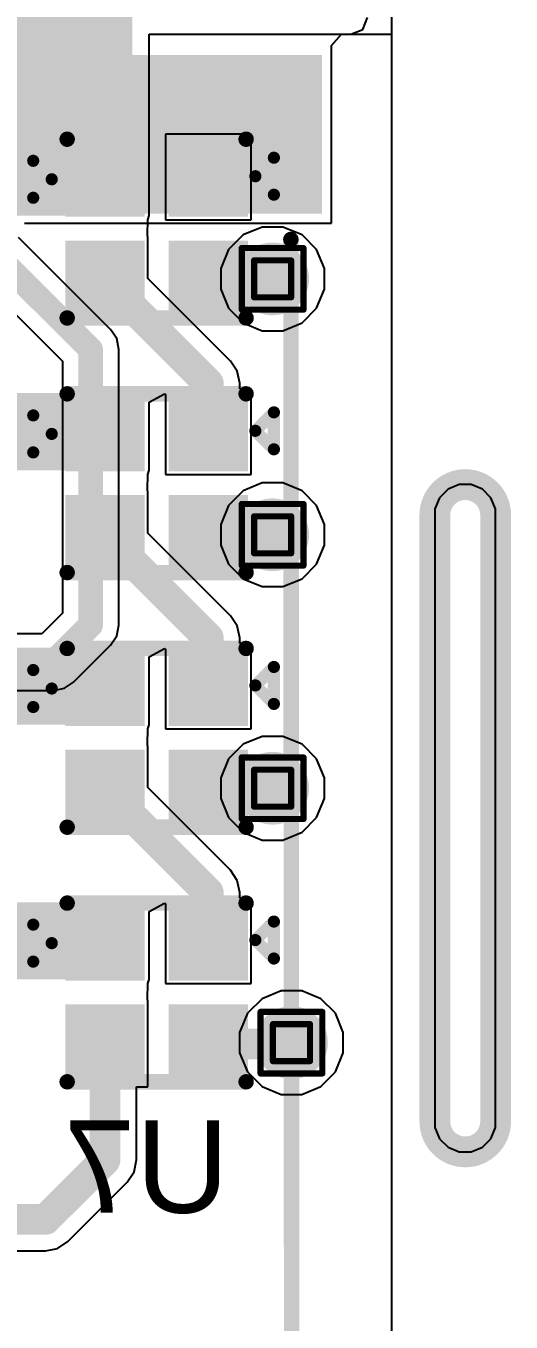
# Model space of a CAD drawing. Header units: inches. Extents: x -22 to 5433, y -13 to 5447.
# Drawn here: x 63.94 to 67.94, y 11.34 to 22.03 of the extents above; entities that cross this region are included whole.
import ezdxf

# ---------------------------------------------------------------- set-up
doc = ezdxf.new("R2010")
doc.units = ezdxf.units.IN
for name, color, linetype in [('Board_outline', 216, 'Continuous'), ('Bottom Layer', 5, 'Continuous'), ('Bottom Overlay', 54, 'Continuous'), ('Bottom Paste', 16, 'Continuous'), ('Bottom Solder', 6, 'Continuous'), ('Drill Drawing', 1, 'Continuous'), ('Ground', 16, 'Continuous'), ('Multi-Layer', 9, 'Continuous'), ('Power', 76, 'Continuous'), ('Top Layer', 1, 'Continuous'), ('Top Overlay', 2, 'Continuous'), ('Top Paste', 8, 'Continuous'), ('Top Solder', 216, 'Continuous'), ('Via Holes', 16, 'Continuous')]:
    doc.layers.add(name, color=color, linetype=linetype)
doc.styles.add('Arial', font='', dxfattribs={"height": 0.2})
doc.styles.get('Arial').set_extended_font_data('Arial')

msp = doc.modelspace()

# ---------------------------------------------------------------- hatches: boundary and pattern name
at = {"layer": 'Bottom Layer'}
for points in [[(64.81995418, 24.9394472), (63.00797406, 24.9394472), (63.00797406, 20.46267688), (64.81995418, 20.46267688)], [(64.81995037, 20.55517733), (64.36995126999999, 20.55517733), (64.36995126999999, 21.00517643), (64.81995037, 21.00517643)], [(65.66995121, 20.55517733), (65.21995211, 20.55517733), (65.21995211, 21.00517643), (65.66995121, 21.00517643)], [(64.81995037, 20.15517559), (64.81995037, 19.70517649), (64.36995126999999, 19.70517649), (64.36995126999999, 20.15517559)], [(65.66995121, 20.15517559), (65.66995121, 19.70517649), (65.21995211, 19.70517649), (65.21995211, 20.15517559)], [(64.81995418, 18.99901458), (63.09237318, 18.99901458), (63.09237318, 18.36401458), (64.81995418, 18.36401458)], [(64.81995037, 18.45651249), (64.36995126999999, 18.45651249), (64.36995126999999, 18.90651159), (64.81995037, 18.90651159)], [(65.66995121, 18.45651249), (65.21995211, 18.45651249), (65.21995211, 18.90651159), (65.66995121, 18.90651159)], [(64.81995037, 18.05651075), (64.81995037, 17.60651165), (64.36995126999999, 17.60651165), (64.36995126999999, 18.05651075)], [(65.66995121, 18.05651075), (65.66995121, 17.60651165), (65.21995211, 17.60651165), (65.21995211, 18.05651075)], [(64.81995418, 16.90034974), (63.09237318, 16.90034974), (63.09237318, 16.26534974), (64.81995418, 16.26534974)], [(64.81995037, 16.35784765), (64.36995126999999, 16.35784765), (64.36995126999999, 16.80784675), (64.81995037, 16.80784675)], [(65.66995121, 16.35784765), (65.21995211, 16.35784765), (65.21995211, 16.80784675), (65.66995121, 16.80784675)], [(64.81995037, 15.95784591), (64.81995037, 15.50784681), (64.36995126999999, 15.50784681), (64.36995126999999, 15.95784591)], [(65.66995121, 15.95784591), (65.66995121, 15.50784681), (65.21995211, 15.50784681), (65.21995211, 15.95784591)], [(64.81995418, 14.8016849), (63.09237318, 14.8016849), (63.09237318, 14.1666849), (64.81995418, 14.1666849)], [(64.81995037, 14.25918281), (64.36995126999999, 14.25918281), (64.36995126999999, 14.70918191), (64.81995037, 14.70918191)], [(65.66995121, 14.25918281), (65.21995211, 14.25918281), (65.21995211, 14.70918191), (65.66995121, 14.70918191)], [(64.81995037, 13.85918107), (64.81995037, 13.40918197), (64.36995126999999, 13.40918197), (64.36995126999999, 13.85918107)], [(65.66995121, 13.85918107), (65.66995121, 13.40918197), (65.21995211, 13.40918197), (65.21995211, 13.85918107)]]:
    msp.add_hatch(color=5, dxfattribs=at).paths.add_polyline_path(points)
h = msp.add_hatch(color=5, dxfattribs=at)
edge = h.paths.add_edge_path()
edge.add_arc((65.97482106, 19.94056972), 0.2999994, 0, 360)
h = msp.add_hatch(color=5, dxfattribs=at)
edge = h.paths.add_edge_path()
edge.add_arc((65.97482106, 17.8315112), 0.2999994, 0, 360)
h = msp.add_hatch(color=5, dxfattribs=at)
edge = h.paths.add_edge_path()
edge.add_arc((65.97482106, 15.74237644), 0.2999994, 0, 360)
h = msp.add_hatch(color=5, dxfattribs=at)
edge = h.paths.add_edge_path()
edge.add_arc((66.12960612, 13.6454134), 0.2999994, 0, 360)
at = {"layer": 'Bottom Paste'}
for points in [[(64.81995037, 20.55517733), (64.36995126999999, 20.55517733), (64.36995126999999, 21.00517643), (64.81995037, 21.00517643)], [(65.66995121, 20.55517733), (65.21995211, 20.55517733), (65.21995211, 21.00517643), (65.66995121, 21.00517643)], [(64.81995037, 20.15517559), (64.81995037, 19.70517649), (64.36995126999999, 19.70517649), (64.36995126999999, 20.15517559)], [(65.66995121, 20.15517559), (65.66995121, 19.70517649), (65.21995211, 19.70517649), (65.21995211, 20.15517559)], [(64.81995037, 18.45651249), (64.36995126999999, 18.45651249), (64.36995126999999, 18.90651159), (64.81995037, 18.90651159)], [(65.66995121, 18.45651249), (65.21995211, 18.45651249), (65.21995211, 18.90651159), (65.66995121, 18.90651159)], [(64.81995037, 18.05651075), (64.81995037, 17.60651165), (64.36995126999999, 17.60651165), (64.36995126999999, 18.05651075)], [(65.66995121, 18.05651075), (65.66995121, 17.60651165), (65.21995211, 17.60651165), (65.21995211, 18.05651075)], [(64.81995037, 16.35784765), (64.36995126999999, 16.35784765), (64.36995126999999, 16.80784675), (64.81995037, 16.80784675)], [(65.66995121, 16.35784765), (65.21995211, 16.35784765), (65.21995211, 16.80784675), (65.66995121, 16.80784675)], [(64.81995037, 15.95784591), (64.81995037, 15.50784681), (64.36995126999999, 15.50784681), (64.36995126999999, 15.95784591)], [(65.66995121, 15.95784591), (65.66995121, 15.50784681), (65.21995211, 15.50784681), (65.21995211, 15.95784591)], [(64.81995037, 14.25918281), (64.36995126999999, 14.25918281), (64.36995126999999, 14.70918191), (64.81995037, 14.70918191)], [(65.66995121, 14.25918281), (65.21995211, 14.25918281), (65.21995211, 14.70918191), (65.66995121, 14.70918191)], [(64.81995037, 13.85918107), (64.81995037, 13.40918197), (64.36995126999999, 13.40918197), (64.36995126999999, 13.85918107)], [(65.66995121, 13.85918107), (65.66995121, 13.40918197), (65.21995211, 13.40918197), (65.21995211, 13.85918107)]]:
    msp.add_hatch(color=16, dxfattribs=at).paths.add_polyline_path(points)
at = {"layer": 'Bottom Solder'}
for points in [[(64.92155036999999, 20.45357733), (64.26835127, 20.45357733), (64.26835127, 21.10677643), (64.92155036999999, 21.10677643)], [(65.77155120999998, 20.45357733), (65.11835211, 20.45357733), (65.11835211, 21.10677643), (65.77155120999998, 21.10677643)], [(64.92155036999999, 20.25677559), (64.92155036999999, 19.60357649), (64.26835127, 19.60357649), (64.26835127, 20.25677559)], [(65.77155120999998, 20.25677559), (65.77155120999998, 19.60357649), (65.11835211, 19.60357649), (65.11835211, 20.25677559)], [(64.92155036999999, 18.35491249), (64.26835127, 18.35491249), (64.26835127, 19.00811159), (64.92155036999999, 19.00811159)], [(65.77155120999998, 18.35491249), (65.11835211, 18.35491249), (65.11835211, 19.00811159), (65.77155120999998, 19.00811159)], [(64.92155036999999, 18.15811075), (64.92155036999999, 17.50491165), (64.26835127, 17.50491165), (64.26835127, 18.15811075)], [(65.77155120999998, 18.15811075), (65.77155120999998, 17.50491165), (65.11835211, 17.50491165), (65.11835211, 18.15811075)], [(64.92155036999999, 16.25624765), (64.26835127, 16.25624765), (64.26835127, 16.90944675), (64.92155036999999, 16.90944675)], [(65.77155120999998, 16.25624765), (65.11835211, 16.25624765), (65.11835211, 16.90944675), (65.77155120999998, 16.90944675)], [(64.92155036999999, 16.05944591), (64.92155036999999, 15.40624681), (64.26835127, 15.40624681), (64.26835127, 16.05944591)], [(65.77155120999998, 16.05944591), (65.77155120999998, 15.40624681), (65.11835211, 15.40624681), (65.11835211, 16.05944591)], [(64.92155036999999, 14.15758281), (64.26835127, 14.15758281), (64.26835127, 14.81078191), (64.92155036999999, 14.81078191)], [(65.77155120999998, 14.15758281), (65.11835211, 14.15758281), (65.11835211, 14.81078191), (65.77155120999998, 14.81078191)], [(64.92155036999999, 13.96078107), (64.92155036999999, 13.30758197), (64.26835127, 13.30758197), (64.26835127, 13.96078107)], [(65.77155120999998, 13.96078107), (65.77155120999998, 13.30758197), (65.11835211, 13.30758197), (65.11835211, 13.96078107)]]:
    msp.add_hatch(color=6, dxfattribs=at).paths.add_polyline_path(points)
at = {"layer": 'Ground'}
h = msp.add_hatch(color=16, dxfattribs=at)
edge = h.paths.add_edge_path()
edge.add_arc((65.97482106, 19.94056972), 0.2999994, 0, 360)
h = msp.add_hatch(color=16, dxfattribs=at)
edge = h.paths.add_edge_path()
edge.add_arc((65.97482106, 17.8315112), 0.2999994, 0, 360)
h = msp.add_hatch(color=16, dxfattribs=at)
edge = h.paths.add_edge_path()
edge.add_arc((65.97482106, 15.74237644), 0.2999994, 0, 360)
h = msp.add_hatch(color=16, dxfattribs=at)
edge = h.paths.add_edge_path()
edge.add_arc((66.12960612, 13.6454134), 0.2999994, 0, 360)
at = {"layer": 'Power'}
h = msp.add_hatch(color=76, dxfattribs=at)
edge = h.paths.add_edge_path()
edge.add_arc((65.97482106, 19.94056972), 0.2999994, 0, 360)
h = msp.add_hatch(color=76, dxfattribs=at)
edge = h.paths.add_edge_path()
edge.add_arc((65.97482106, 17.8315112), 0.2999994, 0, 360)
h = msp.add_hatch(color=76, dxfattribs=at)
edge = h.paths.add_edge_path()
edge.add_arc((65.97482106, 15.74237644), 0.2999994, 0, 360)
h = msp.add_hatch(color=76, dxfattribs=at)
edge = h.paths.add_edge_path()
edge.add_arc((66.12960612, 13.6454134), 0.2999994, 0, 360)
at = {"layer": 'Top Layer'}
msp.add_hatch(color=1, dxfattribs=at).paths.add_polyline_path([(63.63149834, 20.52727924), (63.63149834, 21.73728444), (66.33149293999999, 21.73728444), (66.33149293999999, 20.52727924)])
h = msp.add_hatch(color=1, dxfattribs=at)
edge = h.paths.add_edge_path()
edge.add_arc((65.97482106, 19.94056972), 0.2999994, 0, 360)
h = msp.add_hatch(color=1, dxfattribs=at)
edge = h.paths.add_edge_path()
edge.add_arc((65.97482106, 17.8315112), 0.2999994, 0, 360)
h = msp.add_hatch(color=1, dxfattribs=at)
edge = h.paths.add_edge_path()
edge.add_arc((65.97482106, 15.74237644), 0.2999994, 0, 360)
h = msp.add_hatch(color=1, dxfattribs=at)
edge = h.paths.add_edge_path()
edge.add_arc((66.12960612, 13.6454134), 0.2999994, 0, 360)
at = {"layer": 'Top Paste'}
msp.add_hatch(color=8, dxfattribs=at).paths.add_polyline_path([(63.63149834, 20.52727924), (63.63149834, 21.73728444), (66.33149293999999, 21.73728444), (66.33149293999999, 20.52727924)])
at = {"layer": 'Top Solder'}
msp.add_hatch(color=216, dxfattribs=at).paths.add_polyline_path([(63.58148574, 20.47726664), (63.58148574, 21.78729704), (66.38150553999999, 21.78729704), (66.38150553999999, 20.47726664)])
at = {"layer": 'Via Holes'}
h = msp.add_hatch(color=7, dxfattribs=at)
edge = h.paths.add_edge_path()
edge.add_arc((65.97482106, 19.94056972), 0.1499997, 0, 360)
h = msp.add_hatch(color=7, dxfattribs=at)
edge = h.paths.add_edge_path()
edge.add_arc((65.97482106, 17.8315112), 0.1499997, 0, 360)
h = msp.add_hatch(color=7, dxfattribs=at)
edge = h.paths.add_edge_path()
edge.add_arc((65.97482106, 15.74237644), 0.1499997, 0, 360)
h = msp.add_hatch(color=7, dxfattribs=at)
edge = h.paths.add_edge_path()
edge.add_arc((66.12960612, 13.6454134), 0.1499997, 0, 360)

# ---------------------------------------------------------------- linework, layer by layer
at = {"layer": 'Board_outline'}
for points in [[(67.31059943999999, 17.99499322, 0.254, 0.254, -0.9999999999999999), (67.81059843999999, 17.99499322, 0.254, 0.254, 0)], [(67.31059943999999, 12.99499306, 0.254, 0.254, 0), (67.31059943999999, 17.99499322, 0.254, 0.254, 0)], [(67.81060098, 12.99499306, 0.254, 0.254, 0), (67.81060098, 17.99499322, 0.254, 0.254, 0)], [(67.81059843999999, 12.99499306, 0.254, 0.254, -0.9999999999999999), (67.31059943999999, 12.99499306, 0.254, 0.254, 0)]]:
    msp.add_lwpolyline(points, format="xyseb", dxfattribs=at)
for points in [[(67.24709944, 17.99499322, 0.127, 0.127, 1), (67.37409944, 17.99499322, 0.127, 0.127, 1)], [(67.24709944, 17.99499322, 0.127, 0.127, 1), (67.37409944, 17.99499322, 0.127, 0.127, 1)], [(67.74709843999999, 17.99499322, 0.127, 0.127, 1), (67.87409844, 17.99499322, 0.127, 0.127, 1)], [(67.74710098, 17.99499322, 0.127, 0.127, 1), (67.87410098, 17.99499322, 0.127, 0.127, 1)], [(67.24709944, 12.99499306, 0.127, 0.127, 1), (67.37409944, 12.99499306, 0.127, 0.127, 1)], [(67.24709944, 12.99499306, 0.127, 0.127, 1), (67.37409944, 12.99499306, 0.127, 0.127, 1)], [(67.74709843999999, 12.99499306, 0.127, 0.127, 1), (67.87409844, 12.99499306, 0.127, 0.127, 1)], [(67.74710098, 12.99499306, 0.127, 0.127, 1), (67.87410098, 12.99499306, 0.127, 0.127, 1)]]:
    msp.add_lwpolyline(points, format="xyseb", close=True, dxfattribs=at)
at = {"layer": 'Bottom Layer'}
for p, q in [((66.95439999999999, 34.13243872), (66.95439999999999, 5.517210199999999)), ((66.71648328, 21.99744394), (66.75674482, 22.0946472)), ((64.95741898, 20.46267688), (64.95741898, 21.9571824)), ((64.95741898, 21.9571824), (66.61928002, 21.9571824)), ((66.61928002, 21.9571824), (66.71648328, 21.99744394)), ((65.79694993999999, 21.13217516), (65.09295338, 21.13217516)), ((65.09295338, 21.13217516), (65.09295338, 20.4281786)), ((65.79694993999999, 20.4281786), (65.79694993999999, 21.13217516)), ((64.94520157999999, 20.3011786), (64.94695164, 20.4281786)), ((64.94695164, 20.4281786), (64.95741898, 20.46267688)), ((64.94695164, 20.4281786), (64.94695164, 20.4281786)), ((65.09295338, 20.4281786), (65.79694993999999, 20.4281786)), ((64.94695164, 20.28217432), (64.94520157999999, 20.3011786)), ((64.9469491, 19.94442544), (64.94695164, 20.28217432)), ((65.6280755, 19.26329904), (64.9469491, 19.94442544)), ((65.68421457999999, 19.17928092), (65.6280755, 19.26329904)), ((65.70392752000001, 19.0801752), (65.68421457999999, 19.17928092)), ((65.70392752000001, 19.03351032), (65.70392752000001, 19.0801752)), ((65.79694993999999, 19.03351032), (65.70392752000001, 19.03351032)), ((65.79694993999999, 18.32951376), (65.79694993999999, 19.03351032)), ((64.95741898, 18.92391186), (65.08441898, 18.99224548)), ((64.95741898, 18.36401712), (64.95741898, 18.92391186)), ((65.08441898, 18.99224548), (65.09295338, 18.98661176)), ((65.09295338, 18.98661176), (65.09295338, 18.32951376)), ((64.94520157999999, 18.20251376), (64.94695164, 18.32951376)), ((64.94695164, 18.32951376), (64.95741898, 18.36401712)), ((64.94695164, 18.32951376), (64.94695164, 18.32951376)), ((65.09295338, 18.32951376), (65.79694993999999, 18.32951376)), ((64.94695164, 18.18350948), (64.94520157999999, 18.20251376)), ((64.9469491, 17.8457606), (64.94695164, 18.18350948)), ((65.6280755, 17.1646342), (64.9469491, 17.8457606)), ((65.68421457999999, 17.08061608), (65.6280755, 17.1646342)), ((65.70392752000001, 16.98151036), (65.68421457999999, 17.08061608)), ((64.95741898, 16.82524702), (65.08441898, 16.89358064)), ((65.08441898, 16.89358064), (65.09295338, 16.88794692)), ((65.09295338, 16.88794692), (65.09295338, 16.23084892)), ((65.70392752000001, 16.93484548), (65.70392752000001, 16.98151036)), ((65.79694993999999, 16.93484548), (65.70392752000001, 16.93484548)), ((65.79694993999999, 16.23084892), (65.79694993999999, 16.93484548)), ((64.95741898, 16.26535228), (64.95741898, 16.82524702)), ((64.94695164, 16.23084892), (64.95741898, 16.26535228)), ((64.94520157999999, 16.10384892), (64.94695164, 16.23084892)), ((64.94695164, 16.23084892), (64.94695164, 16.23084892)), ((65.09295338, 16.23084892), (65.79694993999999, 16.23084892)), ((64.94695164, 16.08484464), (64.94520157999999, 16.10384892)), ((64.9469491, 15.74709576), (64.94695164, 16.08484464)), ((65.6280755, 15.06596936), (64.9469491, 15.74709576)), ((65.68421457999999, 14.98195124), (65.6280755, 15.06596936)), ((65.70392752000001, 14.88284552), (65.68421457999999, 14.98195124)), ((65.70392752000001, 14.83618064), (65.70392752000001, 14.88284552)), ((64.95741898, 14.72658218), (65.08441898, 14.7949158)), ((65.08441898, 14.7949158), (65.09295338, 14.78928208)), ((65.09295338, 14.78928208), (65.09295338, 14.13218408)), ((65.79694993999999, 14.83618064), (65.70392752000001, 14.83618064)), ((65.79694993999999, 14.13218408), (65.79694993999999, 14.83618064)), ((64.95741898, 14.16668744), (64.95741898, 14.72658218)), ((64.94520157999999, 14.00518408), (64.94695164, 14.13218408)), ((64.94695164, 14.13218408), (64.95741898, 14.16668744)), ((64.94695164, 14.13218408), (64.94695164, 14.13218408)), ((65.09295338, 14.13218408), (65.79694993999999, 14.13218408)), ((64.94695164, 13.9861798), (64.94520157999999, 14.00518408)), ((64.9469491, 13.94435616), (64.94695164, 13.9861798)), ((64.9469491, 13.28218324), (64.9469491, 13.94435616)), ((64.85392668, 12.67892308), (64.85392668, 13.28218324)), ((64.85392668, 13.28218324), (64.9469491, 13.28218324)), ((64.83421374, 12.57981736), (64.85392668, 12.67892308)), ((64.77807466, 12.49579924), (64.83421374, 12.57981736)), ((64.28779878, 12.00552336), (64.77807466, 12.49579924)), ((64.20378065999999, 11.94938428), (64.28779878, 12.00552336)), ((63.57695692, 11.92967134), (64.10467494, 11.92967134)), ((64.10467494, 11.92967134), (64.20378065999999, 11.94938428))]:
    msp.add_line(p, q, dxfattribs=at)
for points in [[(64.59495082, 19.93017604, 0.254, 0.254, 0), (65.44495166, 19.0801752, 0.254, 0.254, 0)], [(65.44495166, 19.93017604, 0.254, 0.254, 0), (65.4501485, 19.93537288, 0.254, 0.254, 0)], [(65.4501485, 19.93537288, 0.254, 0.254, 0), (65.96962422, 19.93537288, 0.254, 0.254, 0)], [(65.96962422, 19.93537288, 0.254, 0.254, 0), (65.97482106, 19.94056972, 0.254, 0.254, 0)], [(65.44495166, 18.68151204, 0.254, 0.254, 0), (65.44495166, 19.0801752, 0.254, 0.254, 0)], [(64.59495082, 17.8315112, 0.254, 0.254, 0), (65.44495166, 16.98151036, 0.254, 0.254, 0)], [(65.44495166, 17.8315112, 0.254, 0.254, 0), (65.97482106, 17.8315112, 0.254, 0.254, 0)], [(65.44495166, 16.5828472, 0.254, 0.254, 0), (65.44495166, 16.98151036, 0.254, 0.254, 0)], [(64.59495082, 15.73284636, 0.254, 0.254, 0), (65.44495166, 14.88284552, 0.254, 0.254, 0)], [(65.44495166, 15.74237644, 0.254, 0.254, 0), (65.97482106, 15.74237644, 0.254, 0.254, 0)], [(65.44495166, 14.48418236, 0.254, 0.254, 0), (65.44495166, 14.88284552, 0.254, 0.254, 0)], [(64.59495082, 12.67892308, 0.254, 0.254, 0), (64.59495082, 13.63417644, 0.254, 0.254, 0)], [(65.44495166, 13.63417644, 0.254, 0.254, 0), (66.11836916, 13.63417644, 0.254, 0.254, 0)], [(66.11836916, 13.63417644, 0.254, 0.254, 0), (66.12960612, 13.6454134, 0.254, 0.254, 0)], [(64.10467494, 12.1886472, 0.254, 0.254, 0), (64.59495082, 12.67892308, 0.254, 0.254, 0)], [(63.23206809999999, 12.1886472, 0.254, 0.254, 0), (64.10467494, 12.1886472, 0.254, 0.254, 0)]]:
    msp.add_lwpolyline(points, format="xyseb", dxfattribs=at)
for points in [[(64.53145082, 19.93017604, 0.127, 0.127, 1), (64.65845082, 19.93017604, 0.127, 0.127, 1)], [(65.38145166, 19.93017604, 0.127, 0.127, 1), (65.50845165999999, 19.93017604, 0.127, 0.127, 1)], [(65.38664849999999, 19.93537288, 0.127, 0.127, 1), (65.51364849999999, 19.93537288, 0.127, 0.127, 1)], [(65.38664849999999, 19.93537288, 0.127, 0.127, 1), (65.51364849999999, 19.93537288, 0.127, 0.127, 1)], [(65.90612422, 19.93537288, 0.127, 0.127, 1), (66.03312421999999, 19.93537288, 0.127, 0.127, 1)], [(65.90612422, 19.93537288, 0.127, 0.127, 1), (66.03312421999999, 19.93537288, 0.127, 0.127, 1)], [(65.91132105999999, 19.94056972, 0.127, 0.127, 1), (66.03832105999999, 19.94056972, 0.127, 0.127, 1)], [(65.38145166, 19.0801752, 0.127, 0.127, 1), (65.50845165999999, 19.0801752, 0.127, 0.127, 1)], [(65.38145166, 19.0801752, 0.127, 0.127, 1), (65.50845165999999, 19.0801752, 0.127, 0.127, 1)], [(65.38145166, 18.68151204, 0.127, 0.127, 1), (65.50845165999999, 18.68151204, 0.127, 0.127, 1)], [(64.53145082, 17.8315112, 0.127, 0.127, 1), (64.65845082, 17.8315112, 0.127, 0.127, 1)], [(65.38145166, 17.8315112, 0.127, 0.127, 1), (65.50845165999999, 17.8315112, 0.127, 0.127, 1)], [(65.91132105999999, 17.8315112, 0.127, 0.127, 1), (66.03832105999999, 17.8315112, 0.127, 0.127, 1)], [(65.38145166, 16.98151036, 0.127, 0.127, 1), (65.50845165999999, 16.98151036, 0.127, 0.127, 1)], [(65.38145166, 16.98151036, 0.127, 0.127, 1), (65.50845165999999, 16.98151036, 0.127, 0.127, 1)], [(65.38145166, 16.5828472, 0.127, 0.127, 1), (65.50845165999999, 16.5828472, 0.127, 0.127, 1)], [(64.53145082, 15.73284636, 0.127, 0.127, 1), (64.65845082, 15.73284636, 0.127, 0.127, 1)], [(65.38145166, 15.74237644, 0.127, 0.127, 1), (65.50845165999999, 15.74237644, 0.127, 0.127, 1)], [(65.91132105999999, 15.74237644, 0.127, 0.127, 1), (66.03832105999999, 15.74237644, 0.127, 0.127, 1)], [(65.38145166, 14.88284552, 0.127, 0.127, 1), (65.50845165999999, 14.88284552, 0.127, 0.127, 1)], [(65.38145166, 14.88284552, 0.127, 0.127, 1), (65.50845165999999, 14.88284552, 0.127, 0.127, 1)], [(65.38145166, 14.48418236, 0.127, 0.127, 1), (65.50845165999999, 14.48418236, 0.127, 0.127, 1)], [(64.53145082, 13.63417644, 0.127, 0.127, 1), (64.65845082, 13.63417644, 0.127, 0.127, 1)], [(65.38145166, 13.63417644, 0.127, 0.127, 1), (65.50845165999999, 13.63417644, 0.127, 0.127, 1)], [(66.05486916, 13.63417644, 0.127, 0.127, 1), (66.18186915999999, 13.63417644, 0.127, 0.127, 1)], [(66.05486916, 13.63417644, 0.127, 0.127, 1), (66.18186915999999, 13.63417644, 0.127, 0.127, 1)], [(66.06610611999999, 13.6454134, 0.127, 0.127, 1), (66.19310612, 13.6454134, 0.127, 0.127, 1)], [(64.53145082, 12.67892308, 0.127, 0.127, 1), (64.65845082, 12.67892308, 0.127, 0.127, 1)], [(64.53145082, 12.67892308, 0.127, 0.127, 1), (64.65845082, 12.67892308, 0.127, 0.127, 1)], [(64.04117493999999, 12.1886472, 0.127, 0.127, 1), (64.16817494, 12.1886472, 0.127, 0.127, 1)], [(64.04117493999999, 12.1886472, 0.127, 0.127, 1), (64.16817494, 12.1886472, 0.127, 0.127, 1)]]:
    msp.add_lwpolyline(points, format="xyseb", close=True, dxfattribs=at)
at = {"layer": 'Bottom Overlay'}
for points in [[(64.28335123999999, 21.09177646, 0.127, 0.127, 0), (65.75655124000001, 21.09177646, 0.127, 0.127, 0)], [(64.00395124, 20.60917646, 0.0999998, 0.0999998, 0), (64.00395124, 20.91397646, 0.0999998, 0.0999998, 0)], [(65.83275124, 20.78697646, 0.0999998, 0.0999998, 0), (65.98515124, 20.93937646, 0.0999998, 0.0999998, 0)], [(65.98515124, 20.63457646, 0.0999998, 0.0999998, 0), (65.98515124, 20.93937646, 0.0999998, 0.0999998, 0)], [(65.83275124, 20.78697646, 0.0999998, 0.0999998, 0), (65.98515124, 20.63457646, 0.0999998, 0.0999998, 0)], [(63.85155124, 20.76157646, 0.0999998, 0.0999998, 0), (64.15635123999999, 20.76157646, 0.0999998, 0.0999998, 0)], [(64.28335123999999, 19.61857646, 0.127, 0.127, 0), (65.75655124000001, 19.61857646, 0.127, 0.127, 0)], [(64.28335123999999, 18.99311162, 0.127, 0.127, 0), (65.75655124000001, 18.99311162, 0.127, 0.127, 0)], [(64.00395124, 18.51051162, 0.0999998, 0.0999998, 0), (64.00395124, 18.81531162, 0.0999998, 0.0999998, 0)], [(65.83275124, 18.68831162, 0.0999998, 0.0999998, 0), (65.98515124, 18.84071162, 0.0999998, 0.0999998, 0)], [(65.98515124, 18.53591162, 0.0999998, 0.0999998, 0), (65.98515124, 18.84071162, 0.0999998, 0.0999998, 0)], [(63.85155124, 18.66291162, 0.0999998, 0.0999998, 0), (64.15635123999999, 18.66291162, 0.0999998, 0.0999998, 0)], [(65.83275124, 18.68831162, 0.0999998, 0.0999998, 0), (65.98515124, 18.53591162, 0.0999998, 0.0999998, 0)], [(64.28335123999999, 17.51991162, 0.127, 0.127, 0), (65.75655124000001, 17.51991162, 0.127, 0.127, 0)], [(64.28335123999999, 16.89444678, 0.127, 0.127, 0), (65.75655124000001, 16.89444678, 0.127, 0.127, 0)], [(65.83275124, 16.58964678, 0.0999998, 0.0999998, 0), (65.98515124, 16.74204678, 0.0999998, 0.0999998, 0)], [(65.98515124, 16.43724678, 0.0999998, 0.0999998, 0), (65.98515124, 16.74204678, 0.0999998, 0.0999998, 0)], [(64.00395124, 16.41184678, 0.0999998, 0.0999998, 0), (64.00395124, 16.71664678, 0.0999998, 0.0999998, 0)], [(63.85155124, 16.56424678, 0.0999998, 0.0999998, 0), (64.15635123999999, 16.56424678, 0.0999998, 0.0999998, 0)], [(65.83275124, 16.58964678, 0.0999998, 0.0999998, 0), (65.98515124, 16.43724678, 0.0999998, 0.0999998, 0)], [(64.28335123999999, 15.42124678, 0.127, 0.127, 0), (65.75655124000001, 15.42124678, 0.127, 0.127, 0)], [(64.28335123999999, 14.79578194, 0.127, 0.127, 0), (65.75655124000001, 14.79578194, 0.127, 0.127, 0)], [(64.00395124, 14.31318194, 0.0999998, 0.0999998, 0), (64.00395124, 14.61798194, 0.0999998, 0.0999998, 0)], [(65.83275124, 14.49098194, 0.0999998, 0.0999998, 0), (65.98515124, 14.64338194, 0.0999998, 0.0999998, 0)], [(65.98515124, 14.33858194, 0.0999998, 0.0999998, 0), (65.98515124, 14.64338194, 0.0999998, 0.0999998, 0)], [(65.83275124, 14.49098194, 0.0999998, 0.0999998, 0), (65.98515124, 14.33858194, 0.0999998, 0.0999998, 0)], [(63.85155124, 14.46558194, 0.0999998, 0.0999998, 0), (64.15635123999999, 14.46558194, 0.0999998, 0.0999998, 0)], [(64.28335123999999, 13.32258194, 0.127, 0.127, 0), (65.75655124000001, 13.32258194, 0.127, 0.127, 0)]]:
    msp.add_lwpolyline(points, format="xyseb", dxfattribs=at)
for points in [[(64.25160124, 21.09177646, 0.0635, 0.0635, 1), (64.31510124, 21.09177646, 0.0635, 0.0635, 1)], [(65.72480123999999, 21.09177646, 0.0635, 0.0635, 1), (65.78830124, 21.09177646, 0.0635, 0.0635, 1)], [(63.97895256, 20.91397646, 0.0499999, 0.0499999, 1), (64.02894992, 20.91397646, 0.0499999, 0.0499999, 1)], [(65.96015256, 20.93937646, 0.0499999, 0.0499999, 1), (66.01014992, 20.93937646, 0.0499999, 0.0499999, 1)], [(65.96015256, 20.93937646, 0.0499999, 0.0499999, 1), (66.01014992, 20.93937646, 0.0499999, 0.0499999, 1)], [(65.80775256, 20.78697646, 0.0499999, 0.0499999, 1), (65.85774991999999, 20.78697646, 0.0499999, 0.0499999, 1)], [(65.80775256, 20.78697646, 0.0499999, 0.0499999, 1), (65.85774991999999, 20.78697646, 0.0499999, 0.0499999, 1)], [(64.13135256, 20.76157646, 0.0499999, 0.0499999, 1), (64.18134992, 20.76157646, 0.0499999, 0.0499999, 1)], [(63.97895256, 20.60917646, 0.0499999, 0.0499999, 1), (64.02894992, 20.60917646, 0.0499999, 0.0499999, 1)], [(65.96015256, 20.63457646, 0.0499999, 0.0499999, 1), (66.01014992, 20.63457646, 0.0499999, 0.0499999, 1)], [(65.96015256, 20.63457646, 0.0499999, 0.0499999, 1), (66.01014992, 20.63457646, 0.0499999, 0.0499999, 1)], [(64.25160124, 19.61857646, 0.0635, 0.0635, 1), (64.31510124, 19.61857646, 0.0635, 0.0635, 1)], [(65.72480123999999, 19.61857646, 0.0635, 0.0635, 1), (65.78830124, 19.61857646, 0.0635, 0.0635, 1)], [(64.25160124, 18.99311162, 0.0635, 0.0635, 1), (64.31510124, 18.99311162, 0.0635, 0.0635, 1)], [(65.72480123999999, 18.99311162, 0.0635, 0.0635, 1), (65.78830124, 18.99311162, 0.0635, 0.0635, 1)], [(63.97895256, 18.81531162, 0.0499999, 0.0499999, 1), (64.02894992, 18.81531162, 0.0499999, 0.0499999, 1)], [(65.96015256, 18.84071162, 0.0499999, 0.0499999, 1), (66.01014992, 18.84071162, 0.0499999, 0.0499999, 1)], [(65.96015256, 18.84071162, 0.0499999, 0.0499999, 1), (66.01014992, 18.84071162, 0.0499999, 0.0499999, 1)], [(64.13135256, 18.66291162, 0.0499999, 0.0499999, 1), (64.18134992, 18.66291162, 0.0499999, 0.0499999, 1)], [(65.80775256, 18.68831162, 0.0499999, 0.0499999, 1), (65.85774991999999, 18.68831162, 0.0499999, 0.0499999, 1)], [(65.80775256, 18.68831162, 0.0499999, 0.0499999, 1), (65.85774991999999, 18.68831162, 0.0499999, 0.0499999, 1)], [(63.97895256, 18.51051162, 0.0499999, 0.0499999, 1), (64.02894992, 18.51051162, 0.0499999, 0.0499999, 1)], [(65.96015256, 18.53591162, 0.0499999, 0.0499999, 1), (66.01014992, 18.53591162, 0.0499999, 0.0499999, 1)], [(65.96015256, 18.53591162, 0.0499999, 0.0499999, 1), (66.01014992, 18.53591162, 0.0499999, 0.0499999, 1)], [(64.25160124, 17.51991162, 0.0635, 0.0635, 1), (64.31510124, 17.51991162, 0.0635, 0.0635, 1)], [(65.72480123999999, 17.51991162, 0.0635, 0.0635, 1), (65.78830124, 17.51991162, 0.0635, 0.0635, 1)], [(64.25160124, 16.89444678, 0.0635, 0.0635, 1), (64.31510124, 16.89444678, 0.0635, 0.0635, 1)], [(65.72480123999999, 16.89444678, 0.0635, 0.0635, 1), (65.78830124, 16.89444678, 0.0635, 0.0635, 1)], [(65.96015256, 16.74204678, 0.0499999, 0.0499999, 1), (66.01014992, 16.74204678, 0.0499999, 0.0499999, 1)], [(65.96015256, 16.74204678, 0.0499999, 0.0499999, 1), (66.01014992, 16.74204678, 0.0499999, 0.0499999, 1)], [(63.97895256, 16.71664678, 0.0499999, 0.0499999, 1), (64.02894992, 16.71664678, 0.0499999, 0.0499999, 1)], [(64.13135256, 16.56424678, 0.0499999, 0.0499999, 1), (64.18134992, 16.56424678, 0.0499999, 0.0499999, 1)], [(65.80775256, 16.58964678, 0.0499999, 0.0499999, 1), (65.85774991999999, 16.58964678, 0.0499999, 0.0499999, 1)], [(65.80775256, 16.58964678, 0.0499999, 0.0499999, 1), (65.85774991999999, 16.58964678, 0.0499999, 0.0499999, 1)], [(63.97895256, 16.41184678, 0.0499999, 0.0499999, 1), (64.02894992, 16.41184678, 0.0499999, 0.0499999, 1)], [(65.96015256, 16.43724678, 0.0499999, 0.0499999, 1), (66.01014992, 16.43724678, 0.0499999, 0.0499999, 1)], [(65.96015256, 16.43724678, 0.0499999, 0.0499999, 1), (66.01014992, 16.43724678, 0.0499999, 0.0499999, 1)], [(64.25160124, 15.42124678, 0.0635, 0.0635, 1), (64.31510124, 15.42124678, 0.0635, 0.0635, 1)], [(65.72480123999999, 15.42124678, 0.0635, 0.0635, 1), (65.78830124, 15.42124678, 0.0635, 0.0635, 1)], [(64.25160124, 14.79578194, 0.0635, 0.0635, 1), (64.31510124, 14.79578194, 0.0635, 0.0635, 1)], [(65.72480123999999, 14.79578194, 0.0635, 0.0635, 1), (65.78830124, 14.79578194, 0.0635, 0.0635, 1)], [(63.97895256, 14.61798194, 0.0499999, 0.0499999, 1), (64.02894992, 14.61798194, 0.0499999, 0.0499999, 1)], [(65.96015256, 14.64338194, 0.0499999, 0.0499999, 1), (66.01014992, 14.64338194, 0.0499999, 0.0499999, 1)], [(65.96015256, 14.64338194, 0.0499999, 0.0499999, 1), (66.01014992, 14.64338194, 0.0499999, 0.0499999, 1)], [(65.80775256, 14.49098194, 0.0499999, 0.0499999, 1), (65.85774991999999, 14.49098194, 0.0499999, 0.0499999, 1)], [(65.80775256, 14.49098194, 0.0499999, 0.0499999, 1), (65.85774991999999, 14.49098194, 0.0499999, 0.0499999, 1)], [(64.13135256, 14.46558194, 0.0499999, 0.0499999, 1), (64.18134992, 14.46558194, 0.0499999, 0.0499999, 1)], [(63.97895256, 14.31318194, 0.0499999, 0.0499999, 1), (64.02894992, 14.31318194, 0.0499999, 0.0499999, 1)], [(65.96015256, 14.33858194, 0.0499999, 0.0499999, 1), (66.01014992, 14.33858194, 0.0499999, 0.0499999, 1)], [(65.96015256, 14.33858194, 0.0499999, 0.0499999, 1), (66.01014992, 14.33858194, 0.0499999, 0.0499999, 1)], [(64.25160124, 13.32258194, 0.0635, 0.0635, 1), (64.31510124, 13.32258194, 0.0635, 0.0635, 1)], [(65.72480123999999, 13.32258194, 0.0635, 0.0635, 1), (65.78830124, 13.32258194, 0.0635, 0.0635, 1)]]:
    msp.add_lwpolyline(points, format="xyseb", close=True, dxfattribs=at)
at = {"layer": 'Drill Drawing'}
for points in [[(65.72082106, 20.19456972, 0.0508, 0.0508, 0), (66.22882106, 20.19456972, 0.0508, 0.0508, 0)], [(65.72082106, 19.68656972, 0.0508, 0.0508, 0), (65.72082106, 20.19456972, 0.0508, 0.0508, 0)], [(66.22882106, 19.68656972, 0.0508, 0.0508, 0), (66.22882106, 20.19456972, 0.0508, 0.0508, 0)], [(65.82242106, 20.09296972, 0.0508, 0.0508, 0), (66.12722106, 20.09296972, 0.0508, 0.0508, 0)], [(65.82242106, 19.78816972, 0.0508, 0.0508, 0), (65.82242106, 20.09296972, 0.0508, 0.0508, 0)], [(66.12722106, 19.78816972, 0.0508, 0.0508, 0), (66.12722106, 20.09296972, 0.0508, 0.0508, 0)], [(65.82242106, 19.78816972, 0.0508, 0.0508, 0), (66.12722106, 19.78816972, 0.0508, 0.0508, 0)], [(65.72082106, 19.68656972, 0.0508, 0.0508, 0), (66.22882106, 19.68656972, 0.0508, 0.0508, 0)], [(65.72082106, 18.0855112, 0.0508, 0.0508, 0), (66.22882106, 18.0855112, 0.0508, 0.0508, 0)], [(65.72082106, 17.5775112, 0.0508, 0.0508, 0), (65.72082106, 18.0855112, 0.0508, 0.0508, 0)], [(66.22882106, 17.5775112, 0.0508, 0.0508, 0), (66.22882106, 18.0855112, 0.0508, 0.0508, 0)], [(65.82242106, 17.9839112, 0.0508, 0.0508, 0), (66.12722106, 17.9839112, 0.0508, 0.0508, 0)], [(65.82242106, 17.6791112, 0.0508, 0.0508, 0), (65.82242106, 17.9839112, 0.0508, 0.0508, 0)], [(66.12722106, 17.6791112, 0.0508, 0.0508, 0), (66.12722106, 17.9839112, 0.0508, 0.0508, 0)], [(65.82242106, 17.6791112, 0.0508, 0.0508, 0), (66.12722106, 17.6791112, 0.0508, 0.0508, 0)], [(65.72082106, 17.5775112, 0.0508, 0.0508, 0), (66.22882106, 17.5775112, 0.0508, 0.0508, 0)], [(65.72082106, 15.99637644, 0.0508, 0.0508, 0), (66.22882106, 15.99637644, 0.0508, 0.0508, 0)], [(65.72082106, 15.48837644, 0.0508, 0.0508, 0), (65.72082106, 15.99637644, 0.0508, 0.0508, 0)], [(65.82242106, 15.89477644, 0.0508, 0.0508, 0), (66.12722106, 15.89477644, 0.0508, 0.0508, 0)], [(65.82242106, 15.58997644, 0.0508, 0.0508, 0), (65.82242106, 15.89477644, 0.0508, 0.0508, 0)], [(66.12722106, 15.58997644, 0.0508, 0.0508, 0), (66.12722106, 15.89477644, 0.0508, 0.0508, 0)], [(66.22882106, 15.48837644, 0.0508, 0.0508, 0), (66.22882106, 15.99637644, 0.0508, 0.0508, 0)], [(65.82242106, 15.58997644, 0.0508, 0.0508, 0), (66.12722106, 15.58997644, 0.0508, 0.0508, 0)], [(65.72082106, 15.48837644, 0.0508, 0.0508, 0), (66.22882106, 15.48837644, 0.0508, 0.0508, 0)], [(65.87560612, 13.8994134, 0.0508, 0.0508, 0), (66.38360612, 13.8994134, 0.0508, 0.0508, 0)], [(65.87560612, 13.3914134, 0.0508, 0.0508, 0), (65.87560612, 13.8994134, 0.0508, 0.0508, 0)], [(66.38360612, 13.3914134, 0.0508, 0.0508, 0), (66.38360612, 13.8994134, 0.0508, 0.0508, 0)], [(65.97720611999999, 13.7978134, 0.0508, 0.0508, 0), (66.28200611999999, 13.7978134, 0.0508, 0.0508, 0)], [(65.97720611999999, 13.4930134, 0.0508, 0.0508, 0), (65.97720611999999, 13.7978134, 0.0508, 0.0508, 0)], [(66.28200611999999, 13.4930134, 0.0508, 0.0508, 0), (66.28200611999999, 13.7978134, 0.0508, 0.0508, 0)], [(65.97720611999999, 13.4930134, 0.0508, 0.0508, 0), (66.28200611999999, 13.4930134, 0.0508, 0.0508, 0)], [(65.87560612, 13.3914134, 0.0508, 0.0508, 0), (66.38360612, 13.3914134, 0.0508, 0.0508, 0)]]:
    msp.add_lwpolyline(points, format="xyseb", dxfattribs=at)
for points in [[(65.70812106, 20.19456972, 0.0254, 0.0254, 1), (65.73352105999999, 20.19456972, 0.0254, 0.0254, 1)], [(65.70812106, 20.19456972, 0.0254, 0.0254, 1), (65.73352105999999, 20.19456972, 0.0254, 0.0254, 1)], [(66.21612105999999, 20.19456972, 0.0254, 0.0254, 1), (66.24152106, 20.19456972, 0.0254, 0.0254, 1)], [(66.21612105999999, 20.19456972, 0.0254, 0.0254, 1), (66.24152106, 20.19456972, 0.0254, 0.0254, 1)], [(65.80972106, 20.09296972, 0.0254, 0.0254, 1), (65.83512105999999, 20.09296972, 0.0254, 0.0254, 1)], [(65.80972106, 20.09296972, 0.0254, 0.0254, 1), (65.83512105999999, 20.09296972, 0.0254, 0.0254, 1)], [(66.11452106, 20.09296972, 0.0254, 0.0254, 1), (66.13992105999999, 20.09296972, 0.0254, 0.0254, 1)], [(66.11452106, 20.09296972, 0.0254, 0.0254, 1), (66.13992105999999, 20.09296972, 0.0254, 0.0254, 1)], [(65.80972106, 19.78816972, 0.0254, 0.0254, 1), (65.83512105999999, 19.78816972, 0.0254, 0.0254, 1)], [(65.80972106, 19.78816972, 0.0254, 0.0254, 1), (65.83512105999999, 19.78816972, 0.0254, 0.0254, 1)], [(66.11452106, 19.78816972, 0.0254, 0.0254, 1), (66.13992105999999, 19.78816972, 0.0254, 0.0254, 1)], [(66.11452106, 19.78816972, 0.0254, 0.0254, 1), (66.13992105999999, 19.78816972, 0.0254, 0.0254, 1)], [(65.70812106, 19.68656972, 0.0254, 0.0254, 1), (65.73352105999999, 19.68656972, 0.0254, 0.0254, 1)], [(65.70812106, 19.68656972, 0.0254, 0.0254, 1), (65.73352105999999, 19.68656972, 0.0254, 0.0254, 1)], [(66.21612105999999, 19.68656972, 0.0254, 0.0254, 1), (66.24152106, 19.68656972, 0.0254, 0.0254, 1)], [(66.21612105999999, 19.68656972, 0.0254, 0.0254, 1), (66.24152106, 19.68656972, 0.0254, 0.0254, 1)], [(65.70812106, 18.0855112, 0.0254, 0.0254, 1), (65.73352105999999, 18.0855112, 0.0254, 0.0254, 1)], [(65.70812106, 18.0855112, 0.0254, 0.0254, 1), (65.73352105999999, 18.0855112, 0.0254, 0.0254, 1)], [(66.21612105999999, 18.0855112, 0.0254, 0.0254, 1), (66.24152106, 18.0855112, 0.0254, 0.0254, 1)], [(66.21612105999999, 18.0855112, 0.0254, 0.0254, 1), (66.24152106, 18.0855112, 0.0254, 0.0254, 1)], [(65.80972106, 17.9839112, 0.0254, 0.0254, 1), (65.83512105999999, 17.9839112, 0.0254, 0.0254, 1)], [(65.80972106, 17.9839112, 0.0254, 0.0254, 1), (65.83512105999999, 17.9839112, 0.0254, 0.0254, 1)], [(66.11452106, 17.9839112, 0.0254, 0.0254, 1), (66.13992105999999, 17.9839112, 0.0254, 0.0254, 1)], [(66.11452106, 17.9839112, 0.0254, 0.0254, 1), (66.13992105999999, 17.9839112, 0.0254, 0.0254, 1)], [(65.80972106, 17.6791112, 0.0254, 0.0254, 1), (65.83512105999999, 17.6791112, 0.0254, 0.0254, 1)], [(65.80972106, 17.6791112, 0.0254, 0.0254, 1), (65.83512105999999, 17.6791112, 0.0254, 0.0254, 1)], [(66.11452106, 17.6791112, 0.0254, 0.0254, 1), (66.13992105999999, 17.6791112, 0.0254, 0.0254, 1)], [(66.11452106, 17.6791112, 0.0254, 0.0254, 1), (66.13992105999999, 17.6791112, 0.0254, 0.0254, 1)], [(65.70812106, 17.5775112, 0.0254, 0.0254, 1), (65.73352105999999, 17.5775112, 0.0254, 0.0254, 1)], [(65.70812106, 17.5775112, 0.0254, 0.0254, 1), (65.73352105999999, 17.5775112, 0.0254, 0.0254, 1)], [(66.21612105999999, 17.5775112, 0.0254, 0.0254, 1), (66.24152106, 17.5775112, 0.0254, 0.0254, 1)], [(66.21612105999999, 17.5775112, 0.0254, 0.0254, 1), (66.24152106, 17.5775112, 0.0254, 0.0254, 1)], [(65.70812106, 15.99637644, 0.0254, 0.0254, 1), (65.73352105999999, 15.99637644, 0.0254, 0.0254, 1)], [(65.70812106, 15.99637644, 0.0254, 0.0254, 1), (65.73352105999999, 15.99637644, 0.0254, 0.0254, 1)], [(65.80972106, 15.89477644, 0.0254, 0.0254, 1), (65.83512105999999, 15.89477644, 0.0254, 0.0254, 1)], [(65.80972106, 15.89477644, 0.0254, 0.0254, 1), (65.83512105999999, 15.89477644, 0.0254, 0.0254, 1)], [(66.11452106, 15.89477644, 0.0254, 0.0254, 1), (66.13992105999999, 15.89477644, 0.0254, 0.0254, 1)], [(66.11452106, 15.89477644, 0.0254, 0.0254, 1), (66.13992105999999, 15.89477644, 0.0254, 0.0254, 1)], [(66.21612105999999, 15.99637644, 0.0254, 0.0254, 1), (66.24152106, 15.99637644, 0.0254, 0.0254, 1)], [(66.21612105999999, 15.99637644, 0.0254, 0.0254, 1), (66.24152106, 15.99637644, 0.0254, 0.0254, 1)], [(65.80972106, 15.58997644, 0.0254, 0.0254, 1), (65.83512105999999, 15.58997644, 0.0254, 0.0254, 1)], [(65.80972106, 15.58997644, 0.0254, 0.0254, 1), (65.83512105999999, 15.58997644, 0.0254, 0.0254, 1)], [(66.11452106, 15.58997644, 0.0254, 0.0254, 1), (66.13992105999999, 15.58997644, 0.0254, 0.0254, 1)], [(66.11452106, 15.58997644, 0.0254, 0.0254, 1), (66.13992105999999, 15.58997644, 0.0254, 0.0254, 1)], [(65.70812106, 15.48837644, 0.0254, 0.0254, 1), (65.73352105999999, 15.48837644, 0.0254, 0.0254, 1)], [(65.70812106, 15.48837644, 0.0254, 0.0254, 1), (65.73352105999999, 15.48837644, 0.0254, 0.0254, 1)], [(66.21612105999999, 15.48837644, 0.0254, 0.0254, 1), (66.24152106, 15.48837644, 0.0254, 0.0254, 1)], [(66.21612105999999, 15.48837644, 0.0254, 0.0254, 1), (66.24152106, 15.48837644, 0.0254, 0.0254, 1)], [(65.86290612, 13.8994134, 0.0254, 0.0254, 1), (65.88830612, 13.8994134, 0.0254, 0.0254, 1)], [(65.86290612, 13.8994134, 0.0254, 0.0254, 1), (65.88830612, 13.8994134, 0.0254, 0.0254, 1)], [(66.37090611999999, 13.8994134, 0.0254, 0.0254, 1), (66.39630612, 13.8994134, 0.0254, 0.0254, 1)], [(66.37090611999999, 13.8994134, 0.0254, 0.0254, 1), (66.39630612, 13.8994134, 0.0254, 0.0254, 1)], [(65.96450612, 13.7978134, 0.0254, 0.0254, 1), (65.98990612, 13.7978134, 0.0254, 0.0254, 1)], [(65.96450612, 13.7978134, 0.0254, 0.0254, 1), (65.98990612, 13.7978134, 0.0254, 0.0254, 1)], [(66.26930612, 13.7978134, 0.0254, 0.0254, 1), (66.29470612, 13.7978134, 0.0254, 0.0254, 1)], [(66.26930612, 13.7978134, 0.0254, 0.0254, 1), (66.29470612, 13.7978134, 0.0254, 0.0254, 1)], [(65.96450612, 13.4930134, 0.0254, 0.0254, 1), (65.98990612, 13.4930134, 0.0254, 0.0254, 1)], [(65.96450612, 13.4930134, 0.0254, 0.0254, 1), (65.98990612, 13.4930134, 0.0254, 0.0254, 1)], [(66.26930612, 13.4930134, 0.0254, 0.0254, 1), (66.29470612, 13.4930134, 0.0254, 0.0254, 1)], [(66.26930612, 13.4930134, 0.0254, 0.0254, 1), (66.29470612, 13.4930134, 0.0254, 0.0254, 1)], [(65.86290612, 13.3914134, 0.0254, 0.0254, 1), (65.88830612, 13.3914134, 0.0254, 0.0254, 1)], [(65.86290612, 13.3914134, 0.0254, 0.0254, 1), (65.88830612, 13.3914134, 0.0254, 0.0254, 1)], [(66.37090611999999, 13.3914134, 0.0254, 0.0254, 1), (66.39630612, 13.3914134, 0.0254, 0.0254, 1)], [(66.37090611999999, 13.3914134, 0.0254, 0.0254, 1), (66.39630612, 13.3914134, 0.0254, 0.0254, 1)]]:
    msp.add_lwpolyline(points, format="xyseb", close=True, dxfattribs=at)
at = {"layer": 'Ground'}
msp.add_line((66.95439999999999, 34.13243872), (66.95439999999999, 5.517210199999999), dxfattribs=at)
at = {"layer": 'Multi-Layer'}
for p, q in [((67.41898377999999, 18.20693082), (67.3486588, 18.13660584)), ((67.51087082, 18.24499272), (67.41898377999999, 18.20693082)), ((67.61032451999999, 18.24499272), (67.51087082, 18.24499272)), ((67.70221156, 18.20693082), (67.61032451999999, 18.24499272)), ((67.77253653999999, 18.13660584), (67.70221156, 18.20693082)), ((67.3486588, 18.13660584), (67.31059943999999, 18.0447188)), ((67.81059843999999, 18.0447188), (67.77253653999999, 18.13660584)), ((67.31059943999999, 18.0447188), (67.31059943999999, 17.99499322)), ((67.31059943999999, 17.99499322), (67.31059943999999, 12.99499306)), ((67.31059943999999, 17.99499322), (67.31059943999999, 17.99499322)), ((67.81059843999999, 17.99499322), (67.81059843999999, 18.0447188)), ((67.81059843999999, 12.99499306), (67.81059843999999, 17.99499322)), ((67.31059943999999, 12.99499306), (67.31059943999999, 12.94526494)), ((67.31059943999999, 12.94526494), (67.3486588, 12.8533779)), ((67.77253653999999, 12.8533779), (67.81059843999999, 12.94526494)), ((67.81059843999999, 12.94526494), (67.81059843999999, 12.99499306)), ((67.81059843999999, 12.99499306), (67.81059843999999, 12.99499306)), ((67.3486588, 12.8533779), (67.41898377999999, 12.78305292)), ((67.70221156, 12.78305292), (67.77253653999999, 12.8533779)), ((67.41898377999999, 12.78305292), (67.51087082, 12.74499356)), ((67.51087082, 12.74499356), (67.61032451999999, 12.74499356)), ((67.61032451999999, 12.74499356), (67.70221156, 12.78305292))]:
    msp.add_line(p, q, dxfattribs=at)
at = {"layer": 'Power'}
for p, q in [((66.95439999999999, 34.13243872), (66.95439999999999, 5.517210199999999)), ((65.73294702, 20.30256036), (65.61283042, 20.18244376)), ((65.88988599999999, 20.36756912), (65.73294702, 20.30256036)), ((66.05975611999999, 20.36756912), (65.88988599999999, 20.36756912)), ((66.2166951, 20.30256036), (66.05975611999999, 20.36756912)), ((66.3368117, 20.18244376), (66.2166951, 20.30256036)), ((65.61283042, 20.18244376), (65.54782166, 20.02550478)), ((66.40182046, 20.02550478), (66.3368117, 20.18244376)), ((65.54782166, 20.02550478), (65.54782166, 19.85563466)), ((66.40182046, 19.85563466), (66.40182046, 20.02550478)), ((65.54782166, 19.85563466), (65.61283042, 19.69869568)), ((66.3368117, 19.69869568), (66.40182046, 19.85563466)), ((65.61283042, 19.69869568), (65.73294702, 19.57857908)), ((66.2166951, 19.57857908), (66.3368117, 19.69869568)), ((65.73294702, 19.57857908), (65.88988599999999, 19.51357032)), ((66.05975611999999, 19.51357032), (66.2166951, 19.57857908)), ((65.88988599999999, 19.51357032), (66.05975611999999, 19.51357032)), ((65.73294702, 18.19350184), (65.61283042, 18.07338524)), ((65.88988599999999, 18.2585106), (65.73294702, 18.19350184)), ((66.05975611999999, 18.2585106), (65.88988599999999, 18.2585106)), ((66.2166951, 18.19350184), (66.05975611999999, 18.2585106)), ((66.3368117, 18.07338524), (66.2166951, 18.19350184)), ((65.61283042, 18.07338524), (65.54782166, 17.91644626)), ((66.40182046, 17.91644626), (66.3368117, 18.07338524)), ((65.54782166, 17.91644626), (65.54782166, 17.74657614)), ((66.40182046, 17.74657614), (66.40182046, 17.91644626)), ((65.54782166, 17.74657614), (65.61283042, 17.58963716)), ((66.3368117, 17.58963716), (66.40182046, 17.74657614)), ((65.61283042, 17.58963716), (65.73294702, 17.46952056)), ((66.2166951, 17.46952056), (66.3368117, 17.58963716)), ((65.73294702, 17.46952056), (65.88988599999999, 17.4045118)), ((66.05975611999999, 17.4045118), (66.2166951, 17.46952056)), ((65.88988599999999, 17.4045118), (66.05975611999999, 17.4045118)), ((65.88988599999999, 16.16937584), (65.73294702, 16.10436708)), ((66.05975611999999, 16.16937584), (65.88988599999999, 16.16937584)), ((66.2166951, 16.10436708), (66.05975611999999, 16.16937584)), ((65.73294702, 16.10436708), (65.61283042, 15.98425048)), ((66.3368117, 15.98425048), (66.2166951, 16.10436708)), ((65.61283042, 15.98425048), (65.54782166, 15.8273115)), ((66.40182046, 15.8273115), (66.3368117, 15.98425048)), ((65.54782166, 15.8273115), (65.54782166, 15.65744138)), ((66.40182046, 15.65744138), (66.40182046, 15.8273115)), ((65.54782166, 15.65744138), (65.61283042, 15.5005024)), ((66.3368117, 15.5005024), (66.40182046, 15.65744138)), ((65.61283042, 15.5005024), (65.73294702, 15.3803858)), ((66.2166951, 15.3803858), (66.3368117, 15.5005024)), ((65.73294702, 15.3803858), (65.88988599999999, 15.31537704)), ((65.88988599999999, 15.31537704), (66.05975611999999, 15.31537704)), ((66.05975611999999, 15.31537704), (66.2166951, 15.3803858)), ((65.88773207999999, 14.00740404), (65.76761548, 13.88728744)), ((66.04467106, 14.0724128), (65.88773207999999, 14.00740404)), ((66.21454118, 14.0724128), (66.04467106, 14.0724128)), ((66.37148016, 14.00740404), (66.21454118, 14.0724128)), ((66.49159676, 13.88728744), (66.37148016, 14.00740404)), ((65.76761548, 13.88728744), (65.70260671999999, 13.73034846)), ((66.55660551999999, 13.73034846), (66.49159676, 13.88728744)), ((65.70260671999999, 13.73034846), (65.70260671999999, 13.56047834)), ((66.55660551999999, 13.56047834), (66.55660551999999, 13.73034846)), ((65.70260671999999, 13.56047834), (65.76761548, 13.40353936)), ((66.49159676, 13.40353936), (66.55660551999999, 13.56047834)), ((65.76761548, 13.40353936), (65.88773207999999, 13.28342276)), ((66.37148016, 13.28342276), (66.49159676, 13.40353936)), ((65.88773207999999, 13.28342276), (66.04467106, 13.218414)), ((66.21454118, 13.218414), (66.37148016, 13.28342276)), ((66.04467106, 13.218414), (66.21454118, 13.218414))]:
    msp.add_line(p, q, dxfattribs=at)
at = {"layer": 'Top Layer'}
for p, q in [((66.45849294, 21.8642819), (66.5408245, 21.9571824)), ((66.5408245, 21.9571824), (66.95439999999999, 21.9571824)), ((66.95439999999999, 21.9571824), (66.95439999999999, 5.517210199999999)), ((66.45849294, 20.40027924), (66.45849294, 21.8642819)), ((62.44967697999999, 21.05619106), (64.24359007999999, 19.26227796)), ((63.93076622, 20.40027924), (66.45849294, 20.40027924)), ((64.64147854, 19.52363126), (63.88216332, 20.28294648)), ((64.69200422, 19.44801546), (64.64147854, 19.52363126)), ((64.70974611999999, 19.35882082), (64.69200422, 19.44801546)), ((64.70974611999999, 17.08776364), (64.70974611999999, 19.35882082)), ((64.24359007999999, 19.26227796), (64.24359007999999, 17.1843065)), ((64.24359007999999, 17.1843065), (64.07438544, 17.01510186)), ((64.07438544, 17.01510186), (62.75860194, 17.01510186)), ((64.64147854, 16.9229532), (64.69200422, 16.998569)), ((64.69200422, 16.998569), (64.70974611999999, 17.08776364)), ((64.33573874, 16.6172134), (64.64147854, 16.9229532)), ((64.1709283, 16.54894582), (64.26012294, 16.56668772)), ((64.26012294, 16.56668772), (64.33573874, 16.6172134)), ((62.75860194, 16.54894582), (64.1709283, 16.54894582))]:
    msp.add_line(p, q, dxfattribs=at)
for points in [[(62.31933942, 21.5161495, 0.2032, 0.2032, 0), (64.4766681, 19.35882082, 0.2032, 0.2032, 0)], [(64.4766681, 17.08776364, 0.2032, 0.2032, 0), (64.4766681, 19.35882082, 0.2032, 0.2032, 0)], [(64.1709283, 16.78202384, 0.2032, 0.2032, 0), (64.4766681, 17.08776364, 0.2032, 0.2032, 0)], [(61.78160363999999, 16.78202384, 0.2032, 0.2032, 0), (64.1709283, 16.78202384, 0.2032, 0.2032, 0)]]:
    msp.add_lwpolyline(points, format="xyseb", dxfattribs=at)
for points in [[(64.4258681, 19.35882082, 0.1016, 0.1016, 1), (64.5274681, 19.35882082, 0.1016, 0.1016, 1)], [(64.4258681, 19.35882082, 0.1016, 0.1016, 1), (64.5274681, 19.35882082, 0.1016, 0.1016, 1)], [(64.4258681, 17.08776364, 0.1016, 0.1016, 1), (64.5274681, 17.08776364, 0.1016, 0.1016, 1)], [(64.4258681, 17.08776364, 0.1016, 0.1016, 1), (64.5274681, 17.08776364, 0.1016, 0.1016, 1)], [(64.12012829999999, 16.78202384, 0.1016, 0.1016, 1), (64.2217283, 16.78202384, 0.1016, 0.1016, 1)], [(64.12012829999999, 16.78202384, 0.1016, 0.1016, 1), (64.2217283, 16.78202384, 0.1016, 0.1016, 1)]]:
    msp.add_lwpolyline(points, format="xyseb", close=True, dxfattribs=at)
at = {"layer": 'Top Overlay'}
msp.add_lwpolyline([(66.12500364, 20.26563384, 0.12739878, 0.12739878, 0), (66.13160764, 10.76816744, 0.12739878, 0.12739878, 0)], format="xyseb", dxfattribs=at)
msp.add_lwpolyline([(66.09315458, 20.26563384, 0.06369812, 0.06369812, 1), (66.1568527, 20.26563384, 0.06369812, 0.06369812, 1)], format="xyseb", close=True, dxfattribs=at)

# ---------------------------------------------------------------- texts
at = {"layer": 'Bottom Overlay', "style": 'Arial', "text_generation_flag": 2}
msp.add_text('U7', height=0.7619999999999999, dxfattribs=at).set_placement((65.61658707999999, 12.24326482))

doc.saveas('drawing.dxf')
